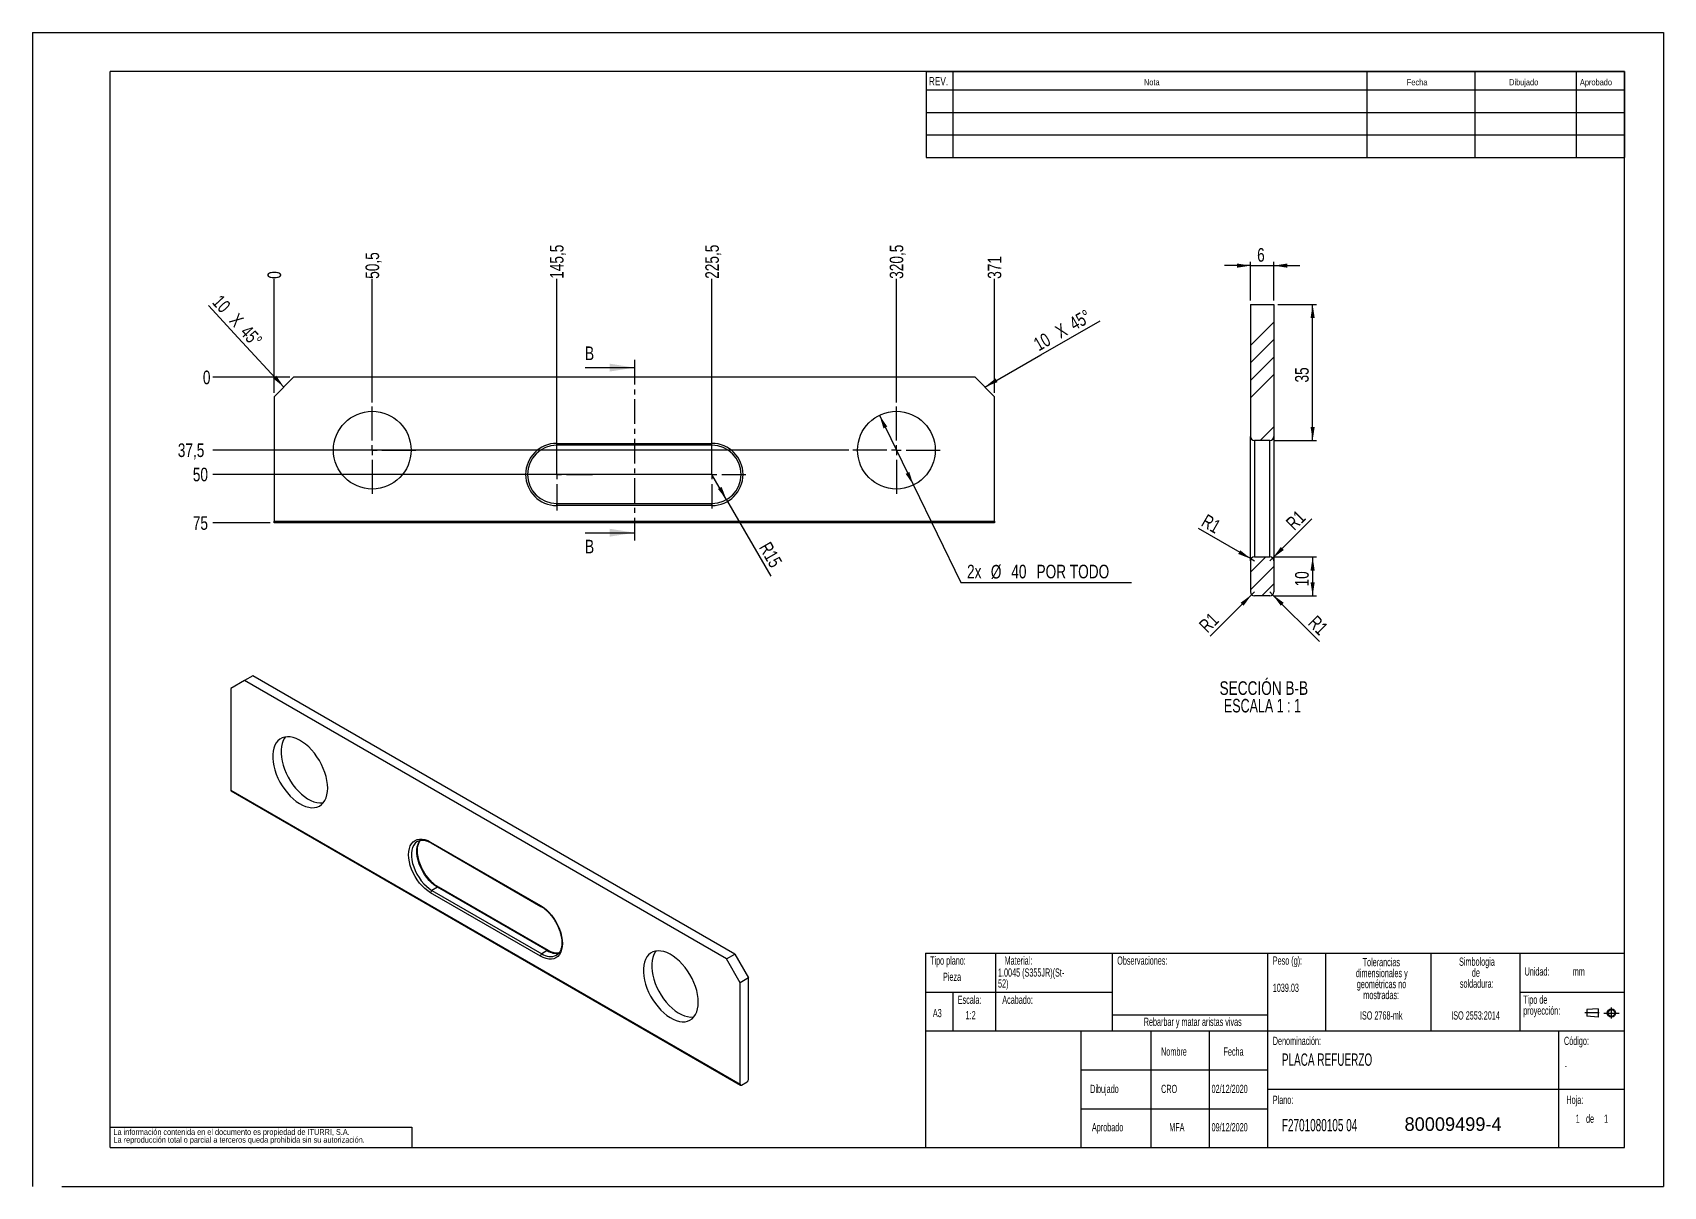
# Model space of a CAD drawing. Extents: x 0 to 2826, y 0 to 813.
# Drawn here: x 0 to 420, y 0 to 297 of the extents above; entities that cross this region are included whole.
import ezdxf

# ---------------------------------------------------------------- set-up
doc = ezdxf.new("R2010")
doc.units = 0
for name, pattern in [('SLD-CENTRADA-SIMPLE', [10.16, 6.35, -1.27, 1.27, -1.27]), ('SLD-CENTRADA-TRAZOS-LARGOS', [19.05, 15.24, -1.27, 1.27, -1.27]), ('SLD-CONTINUA', [0])]:
    doc.linetypes.add(name, pattern=pattern)
doc.layers.get('0').update_dxf_attribs({"linetype": 'CONTINUOUS'})
doc.layers.add('FORMATO', color=7, linetype='SLD-CONTINUA')
doc.layers.add('SLD-0', color=179, linetype='SLD-CONTINUA')
doc.styles.add('SLDTEXTSTYLE0', font='TXT', dxfattribs={"width": 0.605})
doc.styles.add('SLDTEXTSTYLE1', font='TXT', dxfattribs={"width": 0.75})
doc.styles.add('SLDTEXTSTYLE2', font='TXT', dxfattribs={"width": 0.6875})
doc.dimstyles.new('SLDDIMSTYLE0', dxfattribs={"dimtxt": 3.5, "dimasz": 3.5, "dimexe": 0, "dimexo": 0.0625, "dimgap": 0.875, "dimtad": 0, "dimtih": 1, "dimtoh": 1, "dimdec": 0, "dimlfac": 2, "dimrnd": 1e-09, "dimdsep": 46, "dimtxsty": 'SLDTEXTSTYLE1', "dimblk1": 'NONE', "dimblk2": 'NONE', "dimsah": 1, "dimcen": 0.09, "dimadec": 0, "dimazin": 0, "dimtfac": 1, "dimtdec": 0, "dimtofl": 0, "dimtmove": 0, "dimatfit": 3, "dimldrblk": 'NONE', "dimfxl": 1, "dimtolj": 1, "dimtzin": 12, "dimarcsym": 0})
doc.dimstyles.new('SLDDIMSTYLE1', dxfattribs={"dimtxt": 3.5, "dimasz": 3.5, "dimexe": 0, "dimexo": 0.0625, "dimgap": 0.875, "dimtad": 0, "dimtih": 1, "dimtoh": 1, "dimdec": 1, "dimlfac": 2, "dimrnd": 1e-09, "dimzin": 12, "dimdsep": 46, "dimtxsty": 'SLDTEXTSTYLE1', "dimblk1": 'NONE', "dimblk2": 'NONE', "dimsah": 1, "dimcen": 0.09, "dimadec": 0, "dimazin": 0, "dimtfac": 1, "dimtdec": 1, "dimtofl": 0, "dimtmove": 0, "dimatfit": 3, "dimldrblk": 'NONE', "dimfxl": 1, "dimtolj": 1, "dimtzin": 12, "dimarcsym": 0})
doc.dimstyles.new('SLDDIMSTYLE2', dxfattribs={"dimtxt": 3.5, "dimasz": 3.5, "dimexe": 0, "dimexo": 0.0625, "dimgap": 0.875, "dimtad": 0, "dimtih": 1, "dimtoh": 1, "dimdec": 1, "dimlfac": 2, "dimrnd": 1e-09, "dimzin": 12, "dimdsep": 46, "dimtxsty": 'SLDTEXTSTYLE1', "dimsah": 1, "dimcen": 0, "dimadec": 0, "dimazin": 0, "dimtfac": 1, "dimtdec": 1, "dimtmove": 0, "dimatfit": 3, "dimfxl": 1, "dimtolj": 1, "dimtzin": 12, "dimarcsym": 0})
doc.dimstyles.new('SLDDIMSTYLE3', dxfattribs={"dimtxt": 3.5, "dimasz": 3.5, "dimexe": 0, "dimexo": 0.0625, "dimgap": 0.875, "dimtad": 1, "dimdec": 1, "dimlfac": 2, "dimrnd": 1e-09, "dimzin": 12, "dimdsep": 46, "dimtxsty": 'SLDTEXTSTYLE1', "dimsah": 1, "dimcen": 0, "dimadec": 0, "dimazin": 0, "dimtfac": 1, "dimtdec": 1, "dimtofl": 0, "dimtmove": 0, "dimatfit": 3, "dimfxl": 1, "dimtolj": 1, "dimtzin": 12, "dimarcsym": 0})
doc.dimstyles.new('SLDDIMSTYLE4', dxfattribs={"dimtxt": 3.5, "dimasz": 3.5, "dimexe": 0, "dimexo": 0.0625, "dimgap": 0.875, "dimtad": 1, "dimdec": 1, "dimrnd": 1e-09, "dimzin": 12, "dimdsep": 46, "dimtxsty": 'SLDTEXTSTYLE1', "dimsah": 1, "dimcen": 0, "dimadec": 0, "dimazin": 0, "dimtfac": 1, "dimtdec": 1, "dimtofl": 0, "dimtmove": 0, "dimatfit": 3, "dimfxl": 1, "dimtolj": 1, "dimtzin": 12, "dimarcsym": 0})
doc.dimstyles.new('SLDDIMSTYLE5', dxfattribs={"dimtxt": 3.5, "dimasz": 3.5, "dimexe": 0, "dimexo": 0.0625, "dimgap": 0.875, "dimtad": 1, "dimdec": 1, "dimrnd": 1e-09, "dimzin": 12, "dimdsep": 46, "dimtxsty": 'SLDTEXTSTYLE1', "dimsah": 1, "dimcen": 0.09, "dimadec": 0, "dimazin": 0, "dimtfac": 1, "dimtdec": 1, "dimtmove": 0, "dimatfit": 0, "dimfxl": 1, "dimtolj": 1, "dimtzin": 12, "dimarcsym": 0})
doc.dimstyles.new('SLDDIMSTYLE6', dxfattribs={"dimtxt": 3.5, "dimasz": 3.5, "dimexe": 0, "dimexo": 0.0625, "dimgap": 0.875, "dimtad": 1, "dimdec": 1, "dimrnd": 1e-09, "dimzin": 12, "dimdsep": 46, "dimtxsty": 'SLDTEXTSTYLE1', "dimsah": 1, "dimcen": 0.09, "dimadec": 0, "dimazin": 0, "dimtfac": 1, "dimtdec": 1, "dimtofl": 0, "dimtmove": 0, "dimatfit": 3, "dimfxl": 1, "dimtolj": 1, "dimtzin": 12, "dimarcsym": 0})

# ---------------------------------------------------------------- blocks, each defined once
blk = doc.blocks.new('BLOQUE3')
at = {"color": 7, "linetype": 'SLD-CENTRADA-TRAZOS-LARGOS'}
for p, q in [((397.92, 130.06), (394.8, 130.06)), ((398.88, 130.02), (402.16, 130.02)), ((400.52, 128.85), (400.52, 131.19))]:
    blk.add_line(p, q, dxfattribs=at)
at = {"color": 7, "linetype": 'SLD-CONTINUA'}
for p, q in [((397.68, 130.95), (395.23, 130.77)), ((395.23, 130.77), (395.23, 129.34)), ((397.68, 130.95), (397.68, 129.16)), ((397.68, 129.16), (395.23, 129.34))]:
    blk.add_line(p, q, dxfattribs=at)
for radius in [0.892, 0.713]:
    blk.add_circle((400.52, 130.02), radius, dxfattribs=at)
blk = doc.blocks.new('SW_NOTE_0')
at = {"layer": 'SLD-0', "color": 0, "attachment_point": 2, "style": 'SLDTEXTSTYLE0'}
for s, insert, char_height in [('dimensionales y', (7.54, -0.09), 2.1167), ('Tolerancias', (7.41, 2.73), 2.1167), ('geométricas no', (7.46, -2.92), 2.1167), ('mostradas:', (7.38, -5.74), 2.117)]:
    blk.add_mtext(s, dxfattribs=dict(at, insert=insert, char_height=char_height))
blk = doc.blocks.new('SW_NOTE_0_1')
at = {"layer": 'SLD-0', "color": 0, "attachment_point": 1, "style": 'SLDTEXTSTYLE0'}
for s, insert, char_height in [('Tipo de', (0, 2.73), 2.117), ('proyección:', (0, -0.09), 2.1167)]:
    blk.add_mtext(s, dxfattribs=dict(at, insert=insert, char_height=char_height))
blk = doc.blocks.new('SW_NOTE_0_2')
at = {"layer": 'SLD-0', "color": 0, "char_height": 2.117, "attachment_point": 2, "style": 'SLDTEXTSTYLE0'}
for s, insert in [('Simbologia', (7.11, 2.73)), ('de', (6.84, -0.09)), ('soldadura:', (7.06, -2.92))]:
    blk.add_mtext(s, dxfattribs=dict(at, insert=insert))
blk = doc.blocks.new('SW_NOTE_0_3')
at = {"layer": 'SLD-0', "color": 0, "attachment_point": 1, "style": 'SLDTEXTSTYLE0'}
for s, insert, char_height in [('52)', (0, -0.09), 2.117), ('1.0045 (S355JR)(St-', (0, 2.73), 2.1167)]:
    blk.add_mtext(s, dxfattribs=dict(at, insert=insert, char_height=char_height))
blk = doc.blocks.new('SW_NOTE_0_4')
at = {"layer": 'SLD-0', "color": 0, "char_height": 1.5, "attachment_point": 1, "style": 'SLDTEXTSTYLE1'}
for s, insert in [('La información contenida en el documento es propiedad de ITURRI, S.A.', (0, 1.93)), ('La reproducción total o parcial a terceros queda prohibida sin su autorización.', (0, -0.07))]:
    blk.add_mtext(s, dxfattribs=dict(at, insert=insert))
blk = doc.blocks.new('SW_NOTE_0_5')
at = {"layer": 'SLD-0', "color": 0, "attachment_point": 2, "style": 'SLDTEXTSTYLE0'}
for s, insert, char_height in [('dimensionales y', (7.54, -0.09), 2.1167), ('Tolerancias', (7.41, 2.73), 2.1167), ('geométricas no', (7.46, -2.92), 2.1167), ('mostradas:', (7.38, -5.74), 2.117)]:
    blk.add_mtext(s, dxfattribs=dict(at, insert=insert, char_height=char_height))
blk = doc.blocks.new('SW_NOTE_0_6')
at = {"layer": 'SLD-0', "color": 0, "attachment_point": 1, "style": 'SLDTEXTSTYLE0'}
for s, insert, char_height in [('Tipo de', (0, 2.73), 2.117), ('proyección:', (0, -0.09), 2.1167)]:
    blk.add_mtext(s, dxfattribs=dict(at, insert=insert, char_height=char_height))
blk = doc.blocks.new('SW_NOTE_0_7')
at = {"layer": 'SLD-0', "color": 0, "char_height": 2.117, "attachment_point": 2, "style": 'SLDTEXTSTYLE0'}
for s, insert in [('Simbologia', (7.11, 2.73)), ('de', (6.84, -0.09)), ('soldadura:', (7.06, -2.92))]:
    blk.add_mtext(s, dxfattribs=dict(at, insert=insert))
blk = doc.blocks.new('SW_NOTE_0_8')
at = {"layer": 'SLD-0', "color": 0, "attachment_point": 1, "style": 'SLDTEXTSTYLE0'}
for s, insert, char_height in [('52)', (0, -0.09), 2.117), ('1.0045 (S355JR)(St-', (0, 2.73), 2.1167)]:
    blk.add_mtext(s, dxfattribs=dict(at, insert=insert, char_height=char_height))
blk = doc.blocks.new('SW_NOTE_0_9')
at = {"layer": 'SLD-0', "color": 0, "char_height": 1.5, "attachment_point": 1, "style": 'SLDTEXTSTYLE1'}
for s, insert in [('La información contenida en el documento es propiedad de ITURRI, S.A.', (0, 1.93)), ('La reproducción total o parcial a terceros queda prohibida sin su autorización.', (0, -0.07))]:
    blk.add_mtext(s, dxfattribs=dict(at, insert=insert))
blk = doc.blocks.new('_D')
at = {"layer": 'FORMATO', "transparency": 16777216}
blk.add_line((62.22, 204.27), (62.22, 233.63), dxfattribs=at)
at = {"layer": 'FORMATO', "transparency": 16777216, "insert": (60.49, 233.63), "char_height": 3.5, "attachment_point": 1, "rotation": 90, "style": 'SLDTEXTSTYLE1'}
blk.add_mtext('0', dxfattribs=at)
blk = doc.blocks.new('_NONE')
blk = doc.blocks.new('_D_1')
at = {"layer": 'FORMATO', "color": 7, "transparency": 16777216}
blk.add_line((87.47, 201.77), (87.47, 233.63), dxfattribs=at)
at = {"layer": 'FORMATO', "color": 7, "transparency": 16777216, "insert": (85.74, 233.63), "char_height": 3.5, "attachment_point": 1, "rotation": 90, "style": 'SLDTEXTSTYLE1'}
blk.add_mtext('50,5', dxfattribs=at)
blk = doc.blocks.new('_D_2')
at = {"layer": 'FORMATO', "color": 7, "transparency": 16777216}
blk.add_line((134.97, 184.27), (134.97, 233.63), dxfattribs=at)
at = {"layer": 'FORMATO', "color": 7, "transparency": 16777216, "insert": (133.24, 233.63), "char_height": 3.5, "attachment_point": 1, "rotation": 90, "style": 'SLDTEXTSTYLE1'}
blk.add_mtext('145,5', dxfattribs=at)
blk = doc.blocks.new('_D_3')
at = {"layer": 'FORMATO', "color": 7, "transparency": 16777216}
blk.add_line((174.97, 184.27), (174.97, 233.63), dxfattribs=at)
at = {"layer": 'FORMATO', "color": 7, "transparency": 16777216, "insert": (173.24, 233.63), "char_height": 3.5, "attachment_point": 1, "rotation": 90, "style": 'SLDTEXTSTYLE1'}
blk.add_mtext('225,5', dxfattribs=at)
blk = doc.blocks.new('_D_4')
at = {"layer": 'FORMATO', "color": 7, "transparency": 16777216}
blk.add_line((222.47, 201.77), (222.47, 233.63), dxfattribs=at)
at = {"layer": 'FORMATO', "color": 7, "transparency": 16777216, "insert": (220.74, 233.63), "char_height": 3.5, "attachment_point": 1, "rotation": 90, "style": 'SLDTEXTSTYLE1'}
blk.add_mtext('320,5', dxfattribs=at)
blk = doc.blocks.new('_D_5')
at = {"layer": 'FORMATO', "color": 7, "transparency": 16777216}
blk.add_line((247.72, 204.27), (247.72, 233.63), dxfattribs=at)
at = {"layer": 'FORMATO', "color": 7, "transparency": 16777216, "insert": (245.99, 233.63), "char_height": 3.5, "attachment_point": 1, "rotation": 90, "style": 'SLDTEXTSTYLE1'}
blk.add_mtext('371', dxfattribs=at)
blk = doc.blocks.new('_D_6')
at = {"layer": 'FORMATO', "transparency": 16777216}
blk.add_line((66.22, 208.27), (46.44, 208.27), dxfattribs=at)
at = {"layer": 'FORMATO', "transparency": 16777216, "insert": (43.85, 210), "char_height": 3.5, "attachment_point": 1, "style": 'SLDTEXTSTYLE1'}
blk.add_mtext('0', dxfattribs=at)
blk = doc.blocks.new('_D_7')
at = {"layer": 'FORMATO', "color": 7, "transparency": 16777216}
blk.add_line((210.22, 189.52), (46.44, 189.52), dxfattribs=at)
at = {"layer": 'FORMATO', "color": 7, "transparency": 16777216, "insert": (37.39, 191.25), "char_height": 3.5, "attachment_point": 1, "style": 'SLDTEXTSTYLE1'}
blk.add_mtext('37,5', dxfattribs=at)
blk = doc.blocks.new('_D_8')
at = {"layer": 'FORMATO', "color": 7, "transparency": 16777216}
blk.add_line((173.97, 183.27), (46.44, 183.27), dxfattribs=at)
at = {"layer": 'FORMATO', "color": 7, "transparency": 16777216, "insert": (41.26, 185), "char_height": 3.5, "attachment_point": 1, "style": 'SLDTEXTSTYLE1'}
blk.add_mtext('50', dxfattribs=at)
blk = doc.blocks.new('_D_9')
at = {"layer": 'FORMATO', "color": 7, "transparency": 16777216}
blk.add_line((61.22, 170.77), (46.44, 170.77), dxfattribs=at)
at = {"layer": 'FORMATO', "color": 7, "transparency": 16777216, "insert": (41.26, 172.5), "char_height": 3.5, "attachment_point": 1, "style": 'SLDTEXTSTYLE1'}
blk.add_mtext('75', dxfattribs=at)
blk = doc.blocks.new('_D_10')
at = {"layer": 'FORMATO', "transparency": 16777216}
for p, q in [((218.09, 198.51), (226.85, 180.53)), ((226.85, 180.53), (239.08, 155.45)), ((239.08, 155.45), (283.04, 155.45))]:
    blk.add_line(p, q, dxfattribs=at)
for points in [[(218.09, 198.51), (219.14, 195.12), (220.11, 195.6)], [(226.85, 180.53), (225.8, 183.91), (224.84, 183.44)]]:
    blk.add_solid(points, dxfattribs=at)
at = {"layer": 'FORMATO', "transparency": 16777216, "char_height": 3.5, "attachment_point": 1, "style": 'SLDTEXTSTYLE1'}
for s, insert in [('2x', (240.66, 160.02)), ('%%c', (246.78, 159.97)), ('40', (252.06, 160.02)), ('POR TODO', (258.55, 160.02))]:
    blk.add_mtext(s, dxfattribs=dict(at, insert=insert))
blk = doc.blocks.new('SW_CHAMFER_DIMENSION_0')
at = {"layer": 'FORMATO', "color": 0}
for p, q in [((7.66, -8.29), (0, 0)), ((19.43, -20.98), (7.66, -8.29))]:
    blk.add_line(p, q, dxfattribs=at)
blk.add_solid([(19.43, -20.98), (17.44, -18.05), (16.65, -18.78)], dxfattribs=at)
at = {"layer": 'FORMATO', "color": 0, "char_height": 3.5, "attachment_point": 1, "rotation": 312.7432, "style": 'SLDTEXTSTYLE1'}
for s, insert in [('10', (3.31, 3.06)), ('X', (7.71, -1.7)), ('45°', (10.51, -4.72))]:
    blk.add_mtext(s, dxfattribs=dict(at, insert=insert))
blk = doc.blocks.new('SW_CHAMFER_DIMENSION_1')
at = {"layer": 'FORMATO', "color": 0}
for p, q in [((0, 0), (15.3, 8.79)), ((-14.43, -8.27), (0, 0))]:
    blk.add_line(p, q, dxfattribs=at)
blk.add_solid([(-14.43, -8.27), (-11.12, -7), (-11.66, -6.06)], dxfattribs=at)
at = {"layer": 'FORMATO', "color": 0, "char_height": 3.5, "attachment_point": 1, "rotation": 29.8824, "style": 'SLDTEXTSTYLE1'}
for s, insert in [('45°', (6.94, 9.19)), ('10', (-2.25, 3.91)), ('X', (3.37, 7.14))]:
    blk.add_mtext(s, dxfattribs=dict(at, insert=insert))
blk = doc.blocks.new('_D_11')
at = {"layer": 'FORMATO', "color": 7, "transparency": 16777216}
for q in [(174.97, 183.27), (190.1, 157.07)]:
    blk.add_line((178.72, 176.77), q, dxfattribs=at)
blk.add_solid([(178.72, 176.77), (177.44, 180.07), (176.51, 179.53)], dxfattribs=at)
at = {"layer": 'FORMATO', "color": 7, "transparency": 16777216, "insert": (189.99, 166.25), "char_height": 3.5, "attachment_point": 1, "rotation": 300, "style": 'SLDTEXTSTYLE1'}
blk.add_mtext('R15', dxfattribs=at)
blk = doc.blocks.new('SW_CENTERMARKSYMBOL_0')
at = {"layer": 'FORMATO', "color": 0}
for p, q in [((0, 2.5), (0, 11.25)), ((-2.5, 0), (-11.25, 0)), ((0, 0), (-1.25, 0)), ((0, 0), (0, 1.25)), ((0, 0), (0, -1.25)), ((0, 0), (1.25, 0)), ((2.5, 0), (11.25, 0)), ((0, -2.5), (0, -11.25))]:
    blk.add_line(p, q, dxfattribs=at)
blk = doc.blocks.new('SW_CENTERMARKSYMBOL_1')
at = {"layer": 'FORMATO', "color": 0}
for p, q in [((0, 2.5), (0, 11.25)), ((-2.5, 0), (-11.25, 0)), ((0, 0), (-1.25, 0)), ((0, 0), (0, 1.25)), ((0, 0), (0, -1.25)), ((0, 0), (1.25, 0)), ((2.5, 0), (11.25, 0)), ((0, -2.5), (0, -11.25))]:
    blk.add_line(p, q, dxfattribs=at)
blk = doc.blocks.new('SW_CENTERMARKSYMBOL_2')
at = {"layer": 'FORMATO', "color": 0}
for p, q in [((0, 2.5), (0, 9.25)), ((-2.5, 0), (-9.25, 0)), ((0, 0), (-1.25, 0)), ((0, 0), (0, 1.25)), ((0, 0), (0, -1.25)), ((0, 0), (1.25, 0)), ((2.5, 0), (9.25, 0)), ((0, -2.5), (0, -9.25))]:
    blk.add_line(p, q, dxfattribs=at)
blk = doc.blocks.new('SW_CENTERMARKSYMBOL_3')
at = {"layer": 'FORMATO', "color": 0}
for p, q in [((-40, 2.5), (-40, 8.75)), ((0, 2.5), (0, 8.75)), ((-42.5, 0), (-48.75, 0)), ((-40, 0), (-41.25, 0)), ((-40, 0), (-40, 1.25)), ((-40, 0), (-40, -1.25)), ((-40, 0), (-38.75, 0)), ((-37.5, 0), (-31.25, 0)), ((-2.5, 0), (-8.75, 0)), ((0, 0), (-1.25, 0)), ((0, 0), (0, 1.25)), ((0, 0), (0, -1.25)), ((0, 0), (1.25, 0)), ((2.5, 0), (8.75, 0)), ((-40, -2.5), (-40, -8.75)), ((0, -2.5), (0, -8.75))]:
    blk.add_line(p, q, dxfattribs=at)
blk = doc.blocks.new('_D_12')
at = {"layer": 'FORMATO', "color": 7, "transparency": 16777216}
for q in [(329.47, 171.82), (318.67, 161.02)]:
    blk.add_line((319.37, 161.72), q, dxfattribs=at)
blk.add_solid([(319.37, 161.72), (322.23, 163.82), (321.47, 164.58)], dxfattribs=at)
at = {"layer": 'FORMATO', "color": 7, "transparency": 16777216, "insert": (322.49, 171.14), "char_height": 3.5, "attachment_point": 1, "rotation": 45, "style": 'SLDTEXTSTYLE1'}
blk.add_mtext('R1', dxfattribs=at)
blk = doc.blocks.new('_D_13')
at = {"layer": 'FORMATO', "color": 7, "transparency": 16777216}
for q in [(300.24, 169.35), (314.67, 161.02)]:
    blk.add_line((313.8, 161.52), q, dxfattribs=at)
blk.add_solid([(313.8, 161.52), (311.04, 163.73), (310.5, 162.8)], dxfattribs=at)
at = {"layer": 'FORMATO', "color": 7, "transparency": 16777216, "insert": (302.47, 173.21), "char_height": 3.5, "attachment_point": 1, "rotation": 330, "style": 'SLDTEXTSTYLE1'}
blk.add_mtext('R1', dxfattribs=at)
blk = doc.blocks.new('_D_14')
at = {"layer": 'FORMATO', "color": 7, "transparency": 16777216}
for q in [(318.67, 153.02), (331.41, 140.27)]:
    blk.add_line((319.37, 152.31), q, dxfattribs=at)
blk.add_solid([(319.37, 152.31), (321.47, 149.45), (322.23, 150.22)], dxfattribs=at)
at = {"layer": 'FORMATO', "color": 7, "transparency": 16777216, "insert": (330.74, 147.26), "char_height": 3.5, "attachment_point": 1, "rotation": 315, "style": 'SLDTEXTSTYLE1'}
blk.add_mtext('R1', dxfattribs=at)
blk = doc.blocks.new('_D_15')
at = {"layer": 'FORMATO', "color": 7, "transparency": 16777216}
for q in [(303.27, 141.62), (314.67, 153.02)]:
    blk.add_line((313.96, 152.31), q, dxfattribs=at)
blk.add_solid([(313.96, 152.31), (311.1, 150.22), (311.86, 149.45)], dxfattribs=at)
at = {"layer": 'FORMATO', "color": 7, "transparency": 16777216, "insert": (300.12, 144.77), "char_height": 3.5, "attachment_point": 1, "rotation": 45, "style": 'SLDTEXTSTYLE1'}
blk.add_mtext('R1', dxfattribs=at)
blk = doc.blocks.new('_D_16')
at = {"layer": 'FORMATO', "color": 7, "transparency": 16777216}
for p, q in [((313.67, 237.02), (306.93, 237.02)), ((313.67, 228.02), (313.67, 238.02)), ((313.67, 237.02), (319.67, 237.02)), ((319.67, 228.02), (319.67, 238.02)), ((319.67, 237.02), (326.4, 237.02))]:
    blk.add_line(p, q, dxfattribs=at)
for points in [[(313.67, 237.02), (310.17, 237.56), (310.17, 236.48)], [(319.67, 237.02), (323.17, 236.48), (323.17, 237.56)]]:
    blk.add_solid(points, dxfattribs=at)
at = {"layer": 'FORMATO', "color": 7, "transparency": 16777216, "insert": (315.37, 241.53), "char_height": 3.5, "attachment_point": 1, "style": 'SLDTEXTSTYLE1'}
blk.add_mtext('6', dxfattribs=at)
blk = doc.blocks.new('_D_17')
at = {"layer": 'FORMATO', "color": 7, "transparency": 16777216}
for p, q in [((320.67, 227.02), (330.67, 227.02)), ((329.67, 192.02), (329.67, 227.02)), ((319.67, 192.02), (330.67, 192.02))]:
    blk.add_line(p, q, dxfattribs=at)
for points in [[(329.67, 227.02), (329.13, 223.52), (330.2, 223.52)], [(329.67, 192.02), (330.2, 195.52), (329.13, 195.52)]]:
    blk.add_solid(points, dxfattribs=at)
at = {"layer": 'FORMATO', "color": 7, "transparency": 16777216, "insert": (325.15, 206.93), "char_height": 3.5, "attachment_point": 1, "rotation": 90, "style": 'SLDTEXTSTYLE1'}
blk.add_mtext('35', dxfattribs=at)
blk = doc.blocks.new('_D_18')
at = {"layer": 'FORMATO', "color": 7, "transparency": 16777216}
for p, q in [((319.67, 162.02), (330.67, 162.02)), ((329.67, 162.02), (329.67, 152.02)), ((319.67, 152.02), (330.67, 152.02))]:
    blk.add_line(p, q, dxfattribs=at)
for points in [[(329.67, 162.02), (329.13, 158.52), (330.2, 158.52)], [(329.67, 152.02), (330.2, 155.52), (329.13, 155.52)]]:
    blk.add_solid(points, dxfattribs=at)
at = {"layer": 'FORMATO', "color": 7, "transparency": 16777216, "insert": (325.15, 154.43), "char_height": 3.5, "attachment_point": 1, "rotation": 90, "style": 'SLDTEXTSTYLE1'}
blk.add_mtext('10', dxfattribs=at)
blk = doc.blocks.new('SW_NOTE_0_10')
at = {"layer": 'FORMATO', "color": 0, "char_height": 3.5, "attachment_point": 2}
for s, insert, style in [('SECCIÓN B-B', (14.49, 4.51), 'SLDTEXTSTYLE1'), ('ESCALA 1 : 1', (14.14, -0.01), 'SLDTEXTSTYLE2')]:
    blk.add_mtext(s, dxfattribs=dict(at, insert=insert, style=style))

msp = doc.modelspace()

# ---------------------------------------------------------------- linework, layer by layer
at = {"color": 7, "linetype": 'SLD-CONTINUA'}
for p, q in [((0, 297), (420, 297)), ((0, 297), (0, -0.001)), ((420, 297), (420, 0)), ((410, 287), (20, 287)), ((20, 10), (20, 287)), ((410, 10), (410, 287)), ((313.665, 227.017), (313.665, 193.017)), ((313.665, 227.017), (319.665, 227.017)), ((319.665, 227.017), (319.665, 193.017)), ((313.665, 216.458), (319.665, 222.458)), ((313.665, 211.968), (319.665, 217.968)), ((142.271, 210.767), (154.971, 210.767)), ((313.665, 207.478), (319.665, 213.478)), ((67.221, 208.267), (62.221, 203.267)), ((242.721, 208.267), (67.221, 208.267)), ((247.721, 203.267), (242.721, 208.267)), ((313.665, 202.987), (319.665, 208.987)), ((62.221, 203.267), (62.221, 171.267)), ((247.721, 171.267), (247.721, 203.267)), ((316.165, 192.017), (319.665, 195.517)), ((134.971, 191.267), (174.971, 191.267)), ((134.971, 190.767), (134.971, 191.267)), ((174.971, 190.767), (134.971, 190.767)), ((174.971, 190.767), (174.971, 191.267)), ((313.665, 161.017), (313.665, 193.017)), ((318.665, 192.017), (314.665, 192.017)), ((314.665, 192.017), (314.665, 162.017)), ((318.665, 162.017), (318.665, 192.017)), ((319.665, 193.017), (319.665, 161.017)), ((134.971, 175.267), (134.971, 175.767)), ((134.971, 175.767), (174.971, 175.767)), ((174.971, 175.267), (134.971, 175.267)), ((174.971, 175.267), (174.971, 175.767)), ((62.221, 171.267), (247.721, 171.267)), ((62.221, 170.767), (62.221, 171.267)), ((247.721, 170.767), (62.221, 170.767)), ((142.271, 168.267), (154.971, 168.267)), ((247.721, 171.267), (247.721, 170.767)), ((313.665, 158.086), (317.596, 162.017)), ((313.665, 161.017), (313.665, 153.017)), ((314.665, 162.017), (318.665, 162.017)), ((319.665, 161.017), (319.665, 153.017)), ((313.665, 153.596), (319.665, 159.596)), ((318.665, 152.017), (314.665, 152.017)), ((316.576, 152.017), (319.665, 155.106)), ((56.721, 131.405), (54.6, 130.18)), ((180.819, 59.765), (56.721, 131.405)), ((54.6, 130.18), (51.064, 128.138)), ((51.064, 128.138), (51.064, 102.009)), ((178.697, 58.54), (54.6, 130.18)), ((51.064, 102.009), (182.233, 26.287)), ((51.168, 101.78), (182.336, 26.058)), ((99.11, 88.81), (99.076, 88.79)), ((102.507, 88.643), (130.791, 72.315)), ((102.61, 88.414), (130.894, 72.086)), ((104.274, 77.007), (102.86, 76.191)), ((102.86, 76.191), (131.144, 59.863)), ((132.559, 60.679), (104.274, 77.007)), ((132.809, 60.704), (104.524, 77.032)), ((130.791, 59.25), (102.507, 75.578)), ((132.559, 60.679), (131.144, 59.863)), ((134.894, 59.491), (134.928, 59.511)), ((178.697, 58.54), (180.819, 59.765)), ((180.819, 59.765), (184.354, 53.641)), ((230, 60), (410, 60)), ((230, 60), (230, 10)), ((182.233, 52.417), (178.697, 58.54)), ((184.354, 53.641), (182.233, 52.417)), ((182.233, 26.287), (182.233, 52.417)), ((184.354, 27.512), (184.354, 53.641)), ((182.586, 26.083), (184.001, 26.9)), ((20, 10), (410, 10)), ((7.531, 0), (420, 0))]:
    msp.add_line(p, q, dxfattribs=at)
at = {"color": 7, "linetype": 'SLD-CENTRADA-SIMPLE'}
msp.add_line((154.971, 212.767), (154.971, 166.267), dxfattribs=at)
at = {"color": 7, "linetype": 'SLD-CONTINUA', "flags": 128}
for points in [[(75.99, 102.522), (75.944, 103.479), (75.806, 104.477), (75.579, 105.503), (75.265, 106.543), (74.867, 107.584), (74.393, 108.613), (73.847, 109.615), (73.237, 110.577), (72.57, 111.488), (71.856, 112.336), (71.104, 113.108), (70.323, 113.796), (69.524, 114.39), (68.717, 114.883), (67.913, 115.267), (67.121, 115.539), (66.353, 115.694), (65.619, 115.731), (64.928, 115.648), (64.288, 115.448), (63.709, 115.133), (63.198, 114.706), (62.762, 114.174), (62.406, 113.543), (62.134, 112.821), (61.951, 112.019), (61.859, 111.145), (61.859, 110.213), (61.951, 109.234), (62.134, 108.22), (62.406, 107.185), (62.762, 106.143), (63.198, 105.107), (63.709, 104.09), (64.288, 103.106), (64.928, 102.168), (65.619, 101.287), (66.353, 100.476), (67.121, 99.744), (67.913, 99.103), (68.717, 98.558), (69.524, 98.119), (70.323, 97.79), (71.104, 97.577), (71.856, 97.481), (72.57, 97.503), (73.237, 97.645), (73.847, 97.903), (74.393, 98.275), (74.867, 98.755), (75.265, 99.338), (75.579, 100.015), (75.806, 100.778), (75.944, 101.618), (75.99, 102.522)], [(65.094, 115.68), (64.883, 115.398), (64.527, 114.767), (64.256, 114.046), (64.073, 113.243), (63.981, 112.37), (63.981, 111.438), (64.073, 110.458), (64.256, 109.445), (64.527, 108.41), (64.883, 107.368), (65.32, 106.331), (65.831, 105.315), (66.41, 104.331), (67.049, 103.392), (67.74, 102.512), (68.475, 101.7), (69.243, 100.969), (70.034, 100.327), (70.838, 99.783), (71.645, 99.344), (72.445, 99.015), (73.225, 98.801), (73.978, 98.705), (74.692, 98.728), (74.865, 98.753)], [(102.507, 75.578), (101.768, 76.061), (101.042, 76.646), (100.342, 77.325), (99.678, 78.086), (99.063, 78.916), (98.507, 79.801), (98.019, 80.725), (97.608, 81.673), (97.28, 82.628), (97.042, 83.574), (96.898, 84.496), (96.85, 85.376), (96.898, 86.201), (97.042, 86.956), (97.28, 87.628), (97.608, 88.205), (98.019, 88.678), (98.507, 89.039), (99.063, 89.281), (99.678, 89.401), (100.342, 89.396), (101.042, 89.266), (101.768, 89.014), (102.507, 88.643)], [(130.791, 72.315), (131.529, 71.833), (132.255, 71.247), (132.956, 70.568), (133.619, 69.807), (134.234, 68.977), (134.791, 68.093), (135.279, 67.168), (135.69, 66.221), (136.017, 65.265), (136.255, 64.319), (136.399, 63.398), (136.448, 62.517), (136.399, 61.692), (136.255, 60.938), (136.017, 60.266), (135.69, 59.688), (135.279, 59.215), (134.791, 58.854), (134.234, 58.612), (133.619, 58.493), (132.956, 58.498), (132.255, 58.628), (131.529, 58.88), (130.791, 59.25)], [(171.449, 47.414), (171.403, 48.372), (171.266, 49.37), (171.038, 50.396), (170.724, 51.436), (170.327, 52.477), (169.852, 53.505), (169.306, 54.507), (168.696, 55.47), (168.03, 56.381), (167.316, 57.228), (166.563, 58.001), (165.783, 58.688), (164.983, 59.282), (164.176, 59.775), (163.372, 60.16), (162.581, 60.431), (161.813, 60.586), (161.079, 60.623), (160.387, 60.541), (159.748, 60.341), (159.169, 60.025), (158.658, 59.598), (158.221, 59.066), (157.865, 58.435), (157.594, 57.713), (157.411, 56.911), (157.319, 56.038), (157.319, 55.106), (157.411, 54.126), (157.594, 53.113), (157.865, 52.078), (158.221, 51.036), (158.658, 49.999), (159.169, 48.983), (159.748, 47.999), (160.387, 47.06), (161.079, 46.18), (161.813, 45.368), (162.581, 44.637), (163.372, 43.995), (164.176, 43.451), (164.983, 43.012), (165.783, 42.683), (166.563, 42.469), (167.316, 42.373), (168.03, 42.396), (168.696, 42.537), (169.306, 42.796), (169.852, 43.167), (170.327, 43.648), (170.724, 44.23), (171.038, 44.908), (171.266, 45.671), (171.403, 46.51), (171.449, 47.414)], [(160.553, 60.572), (160.343, 60.291), (159.986, 59.66), (159.715, 58.938), (159.532, 58.136), (159.44, 57.262), (159.44, 56.33), (159.532, 55.351), (159.715, 54.337), (159.986, 53.302), (160.343, 52.26), (160.779, 51.224), (161.29, 50.207), (161.869, 49.223), (162.508, 48.285), (163.2, 47.404), (163.934, 46.593), (164.702, 45.862), (165.493, 45.22), (166.298, 44.675), (167.105, 44.236), (167.904, 43.908), (168.685, 43.694), (169.437, 43.598), (170.151, 43.621), (170.325, 43.645)]]:
    msp.add_lwpolyline(points, dxfattribs=at)
at = {"color": 8, "linetype": 'SLD-CONTINUA', "flags": 128}
for points in [[(99.076, 88.79), (98.984, 88.732), (98.527, 88.348), (98.151, 87.851), (97.863, 87.251), (97.668, 86.558), (97.569, 85.787), (97.569, 84.951), (97.668, 84.066), (97.863, 83.149), (98.151, 82.216), (98.527, 81.284), (98.984, 80.372), (99.513, 79.497), (100.105, 78.673), (100.747, 77.918), (101.429, 77.244), (102.138, 76.665), (102.86, 76.191)], [(104.274, 77.007), (103.552, 77.481), (102.843, 78.06), (102.161, 78.734), (101.519, 79.49), (100.927, 80.313), (100.398, 81.189), (99.942, 82.101), (99.566, 83.032), (99.277, 83.965), (99.082, 84.883), (98.983, 85.768), (98.983, 86.604), (99.082, 87.375), (99.277, 88.067), (99.566, 88.667), (99.897, 89.116)]]:
    msp.add_lwpolyline(points, dxfattribs=at)
at = {"color": 7, "linetype": 'SLD-CONTINUA'}
for centre in [(87.471, 189.517), (222.471, 189.517)]:
    msp.add_circle(centre, 10, dxfattribs=at)
for centre, radius, start, end in [((134.971, 183.267), 8, 90, 270), ((134.971, 183.267), 7.5, 90, 270), ((174.971, 183.267), 8, 270, 90), ((174.971, 183.267), 7.5, 270, 90), ((314.665, 193.017), 1, 180, 270), ((318.665, 193.017), 1, 270, 0), ((314.665, 161.017), 1, 90, 180), ((318.665, 161.017), 1, 0, 90), ((314.665, 153.017), 1, 180, 270), ((318.665, 153.017), 1, 270, 360), ((51.307, 101.981), 0.244, 173.39625, 235.29157), ((103.274, 75.544), 0.768, 122.60549, 177.39451), ((131.558, 59.215), 0.768, 122.60549, 177.39451), ((182.448, 26.252), 0.218, 170.78601, 309.20305), ((183.587, 27.547), 0.768, 302.60558, 357.39448)]:
    msp.add_arc(centre, radius, start, end, dxfattribs=at)
at = {"color": 8, "linetype": 'SLD-CONTINUA'}
for centre, radius, start, end in [((102.752, 88.616), 0.247, 173.75366, 234.93416), ((104.421, 76.803), 0.251, 65.69295, 125.61751), ((131.041, 72.29), 0.252, 174.38705, 234.21641), ((133.34, 62.92), 3.764, 234.31225, 294.37728), ((132.704, 60.489), 0.239, 63.80529, 127.27641), ((134.912, 64.252), 4.279, 236.62942, 279.00805)]:
    msp.add_arc(centre, radius, start, end, dxfattribs=at)
at = {"color": 7, "linetype": 'SLD-CONTINUA'}
for points, knots in [([(99.087, 88.783), (99.128, 88.811), (99.307, 88.935), (99.68, 89.055), (100.206, 89.134), (100.781, 89.103), (101.385, 88.968), (101.998, 88.744), (102.411, 88.521), (102.61, 88.414)], [0, 0, 0, 0, 0.0496521, 0.2167007, 0.3823721, 0.5434151, 0.7007332, 0.8560727, 1, 1, 1, 1]), ([(104.524, 77.032), (104.412, 77.099), (104.086, 77.295), (103.544, 77.688), (102.91, 78.237), (102.296, 78.864), (101.712, 79.558), (101.169, 80.31), (100.675, 81.106), (100.238, 81.935), (99.865, 82.783), (99.562, 83.637), (99.334, 84.481), (99.183, 85.303), (99.111, 86.089), (99.118, 86.826), (99.201, 87.501), (99.355, 88.108), (99.583, 88.626), (99.764, 88.945), (99.881, 89.065), (99.885, 89.07)], [0, 0, 0, 0, 0.029668, 0.0864593, 0.1433635, 0.2003703, 0.2574733, 0.3146508, 0.3718744, 0.4291131, 0.4863293, 0.5434858, 0.6005506, 0.6574938, 0.7142927, 0.7709424, 0.8274769, 0.883985, 0.9406375, 0.9978093, 1, 1, 1, 1]), ([(130.894, 72.086), (131.006, 72.019), (131.332, 71.824), (131.875, 71.43), (132.509, 70.881), (133.123, 70.254), (133.707, 69.56), (134.25, 68.808), (134.744, 68.012), (135.181, 67.183), (135.554, 66.335), (135.856, 65.481), (136.084, 64.637), (136.235, 63.815), (136.307, 63.029), (136.301, 62.292), (136.218, 61.616), (136.063, 61.012), (135.84, 60.485), (135.552, 60.046), (135.247, 59.718), (135.014, 59.577), (134.917, 59.519)], [0, 0, 0, 0, 0.027026, 0.0787599, 0.1305967, 0.182527, 0.2345448, 0.2866306, 0.3387583, 0.3908998, 0.4430208, 0.4950874, 0.5470705, 0.5989428, 0.6506836, 0.7022886, 0.7537886, 0.8052645, 0.856872, 0.9089526, 0.962035, 1, 1, 1, 1]), ([(135.533, 60.049), (135.423, 60.029), (135.144, 59.98), (134.637, 60.018), (134.034, 60.15), (133.421, 60.374), (133.007, 60.597), (132.809, 60.704)], [0, 0, 0, 0, 0.1447365, 0.3677415, 0.5855886, 0.8006959, 1, 1, 1, 1])]:
    msp.add_open_spline(points, degree=3, knots=knots, dxfattribs=at)
for points in [[(154.971, 210.767), (148.621, 211.783), (148.621, 209.751)], [(154.971, 168.267), (148.621, 169.283), (148.621, 167.251)]]:
    msp.add_solid(points, dxfattribs=at)
at = {"layer": 'FORMATO'}
for p, q in [((230.091, 287), (410, 287)), ((230.091, 287), (230.091, 264.866)), ((237.034, 287), (237.034, 264.866)), ((343.657, 287), (343.657, 264.866)), ((371.462, 287), (371.462, 264.866)), ((397.513, 287), (397.513, 264.866)), ((410, 287), (410, 264.866)), ((230.091, 282.266), (410, 282.266)), ((230.091, 276.466), (410, 276.466)), ((230.091, 270.666), (410, 270.666)), ((230.091, 264.866), (410, 264.866))]:
    msp.add_line(p, q, dxfattribs=at)
at = {"layer": 'SLD-0'}
for p, q in [((248, 60), (248, 40)), ((278, 60), (278, 40)), ((318, 60), (318, 40)), ((333, 60), (333, 40)), ((360.082, 60), (360.082, 40)), ((383, 60), (383, 40)), ((230, 50), (248, 50)), ((237, 50), (237, 40)), ((248, 50), (278, 50)), ((383, 50), (410, 50)), ((278, 44.158), (318, 44.158)), ((230, 40), (410, 40)), ((270, 40), (270, 10)), ((288, 40), (288, 10)), ((303, 40), (303, 10)), ((318, 40), (318, 10)), ((393, 40), (393, 10)), ((270, 30), (318, 30)), ((318, 25), (393, 25)), ((393, 25), (410, 25)), ((270, 20), (318, 20)), ((20.002, 15.245), (97.629, 15.245)), ((97.629, 15.245), (97.629, 10))]:
    msp.add_line(p, q, dxfattribs=at)

# ---------------------------------------------------------------- block references
at = {"color": 7, "linetype": 'Continuous', "xscale": 1.2, "yscale": 1.2, "zscale": 1.2}
msp.add_blockref('BLOQUE3', (-74.011, -111.408), dxfattribs=at)
msp.add_blockref('BLOQUE3', (-74.011, -111.408), dxfattribs=at)
at = {"layer": 'FORMATO'}
for name, p in [('SW_CHAMFER_DIMENSION_0', (45.296, 226.748)), ('SW_CHAMFER_DIMENSION_1', (259.65, 214.039)), ('SW_NOTE_0_10', (302.605, 125.507))]:
    msp.add_blockref(name, p, dxfattribs=at)
at = {"layer": 'FORMATO', "color": 7}
for name, p in [('SW_CENTERMARKSYMBOL_1', (87.471, 189.517)), ('SW_CENTERMARKSYMBOL_0', (222.471, 189.517)), ('SW_CENTERMARKSYMBOL_2', (134.971, 183.267)), ('SW_CENTERMARKSYMBOL_3', (174.971, 183.267))]:
    msp.add_blockref(name, p, dxfattribs=at)
at = {"layer": 'SLD-0'}
for name, p in [('SW_NOTE_0', (339.945, 56.056)), ('SW_NOTE_0_5', (339.945, 56.056)), ('SW_NOTE_0_2', (364.873, 56.166)), ('SW_NOTE_0_7', (364.873, 56.166)), ('SW_NOTE_0_3', (248.635, 53.377)), ('SW_NOTE_0_8', (248.635, 53.377)), ('SW_NOTE_0_1', (383.914, 46.391)), ('SW_NOTE_0_6', (383.914, 46.391)), ('SW_NOTE_0_4', (20.838, 12.819)), ('SW_NOTE_0_9', (20.838, 12.819))]:
    msp.add_blockref(name, p, dxfattribs=at)

# ---------------------------------------------------------------- texts
at = {"color": 7, "linetype": 'Continuous', "char_height": 3.5, "attachment_point": 1, "style": 'SLDTEXTSTYLE1'}
for insert in [(142.271, 216.204), (142.271, 166.456)]:
    msp.add_mtext('B', dxfattribs=dict(at, insert=insert))
at = {"insert": (353.343, 17.781), "char_height": 3.5, "width": 30.0125, "attachment_point": 1}
msp.add_mtext('80009499-4', dxfattribs=at)
at = {"layer": 'FORMATO', "attachment_point": 1, "style": 'SLDTEXTSTYLE1'}
for s, insert, char_height in [('REV.', (230.836, 285.552), 2.1167), ('Nota', (286.224, 285.026), 1.5875), ('Fecha', (353.926, 285.026), 1.5875), ('Dibujado', (380.261, 285.026), 1.5875), ('Aprobado', (398.51, 285.026), 1.5875)]:
    msp.add_mtext(s, dxfattribs=dict(at, insert=insert, char_height=char_height))
at = {"layer": 'SLD-0', "style": 'SLDTEXTSTYLE0'}
for s, insert, char_height, attachment_point in [('Tipo plano:', (231.129, 59.181), 2.11667, 1), ('Tipo plano:', (231.129, 59.181), 2.11667, 1), ('Material:', (250.33, 59.181), 2.1167, 1), ('Material:', (250.33, 59.181), 2.1167, 1), ('Observaciones:', (279.339, 59.181), 2.11667, 1), ('Observaciones:', (279.339, 59.181), 2.11667, 1), ('Peso (g):', (319.403, 59.181), 2.1167, 1), ('Peso (g):', (319.403, 59.181), 2.1167, 1), ('Pieza', (234.473, 55.019), 2.1167, 1), ('Pieza', (234.473, 55.019), 2.1167, 1), ('Unidad:', (384.246, 56.371), 2.1167, 1), ('Unidad:', (384.246, 56.371), 2.1167, 1), ('mm', (396.662, 56.371), 2.1167, 1), ('mm', (396.662, 56.371), 2.1167, 1), ('1039.03', (319.403, 52.181), 2.1167, 1), ('1039.03', (319.403, 52.181), 2.1167, 1), ('Escala:', (238.263, 49.101), 2.1167, 1), ('Escala:', (238.263, 49.101), 2.1167, 1), ('Acabado:', (249.738, 49.101), 2.1167, 1), ('Acabado:', (249.738, 49.101), 2.1167, 1), ('A3', (231.859, 45.674), 2.1167, 1), ('A3', (231.859, 45.674), 2.1167, 1), ('1:2', (240.29, 45.135), 2.1167, 1), ('1:2', (240.29, 45.135), 2.1167, 1), ('Rebarbar y matar aristas vivas', (298.785, 43.424), 2.11667, 2), ('Rebarbar y matar aristas vivas', (298.785, 43.424), 2.11667, 2), ('ISO 2768-mk', (347.337, 45.06), 2.11667, 2), ('ISO 2768-mk', (347.337, 45.06), 2.11667, 2), ('ISO 2553:2014', (371.625, 45.06), 2.11667, 2), ('ISO 2553:2014', (371.625, 45.06), 2.11667, 2), ('Denominación:', (319.403, 38.514), 2.11667, 1), ('Denominación:', (319.403, 38.514), 2.11667, 1), ('Código:', (394.398, 38.514), 2.1167, 1), ('Código:', (394.398, 38.514), 2.1167, 1), ('Nombre', (290.638, 35.755), 2.1167, 1), ('Nombre', (290.638, 35.755), 2.1167, 1), ('Fecha', (306.708, 35.755), 2.1167, 1), ('Fecha', (306.708, 35.755), 2.1167, 1), ('PLACA REFUERZO', (321.739, 34.217), 3.175, 1), ('PLACA REFUERZO', (321.739, 34.217), 3.175, 1), ('-', (394.586, 32.193), 2.117, 1), ('-', (394.586, 32.193), 2.117, 1), ('Dibujado', (272.373, 26.14), 2.1167, 1), ('Dibujado', (272.373, 26.14), 2.1167, 1), ('CRO', (290.638, 26.14), 2.1167, 1), ('02/12/2020', (303.629, 26.14), 2.1167, 1), ('Plano:', (319.403, 23.338), 2.1167, 1), ('Plano:', (319.403, 23.338), 2.1167, 1), ('Hoja:', (395.014, 23.338), 2.1167, 1), ('Hoja:', (395.014, 23.338), 2.1167, 1), ('F2701080105 04', (321.739, 17.347), 3.175, 1), ('F2701080105 04', (321.739, 17.347), 3.175, 1), ('1', (397.413, 18.475), 2.117, 1), ('1', (397.413, 18.475), 2.117, 1), ('1', (397.413, 18.475), 2.117, 1), ('1', (397.413, 18.475), 2.117, 1), ('de', (400.078, 18.475), 2.1167, 1), ('de', (400.078, 18.475), 2.1167, 1), ('de', (400.078, 18.475), 2.1167, 1), ('de', (400.078, 18.475), 2.1167, 1), ('1', (404.731, 18.475), 2.117, 1), ('1', (404.731, 18.475), 2.117, 1), ('1', (404.731, 18.475), 2.117, 1), ('1', (404.731, 18.475), 2.117, 1), ('Aprobado', (272.825, 16.282), 2.1167, 1), ('Aprobado', (272.825, 16.282), 2.1167, 1), ('MFA', (292.735, 16.282), 2.1167, 1), ('09/12/2020', (303.629, 16.282), 2.1167, 1)]:
    msp.add_mtext(s, dxfattribs=dict(at, insert=insert, char_height=char_height, attachment_point=attachment_point))

# ---------------------------------------------------------------- dimensions: what is measured, and where the dimension line sits
at = {"layer": 'FORMATO', "color": 7}
for feature_location, offset, dtype, origin, picture, middle in [((134.971, 183.267), (0, 50.363), 1, (62.221, 203.267), '_D_2', (134.971, 239.448)), ((174.971, 183.267), (0, 50.363), 1, (62.221, 203.267), '_D_3', (174.971, 239.448)), ((222.471, 200.767), (0, 32.863), 1, (62.221, 203.267), '_D_4', (222.471, 239.448)), ((87.471, 200.767), (0, 32.863), 1, (62.221, 203.267), '_D_1', (87.471, 238.155)), ((247.721, 203.267), (0, 30.363), 1, (62.221, 203.267), '_D_5', (247.721, 237.509)), ((211.221, 189.517), (-164.785, 0), 0, (67.221, 208.267), '_D_7', (41.911, 189.517)), ((174.971, 183.267), (-128.535, 0), 0, (67.221, 208.267), '_D_8', (43.851, 183.267)), ((62.221, 170.767), (-15.785, 0), 0, (67.221, 208.267), '_D_9', (43.851, 170.767))]:
    dim = msp.add_ordinate_dim(feature_location=feature_location, offset=offset, dtype=dtype, origin=origin, dimstyle='SLDDIMSTYLE1', dxfattribs=at)
    dim.commit()
    dim.dimension.update_dxf_attribs({"geometry": picture, "text_midpoint": middle})
dim = msp.add_linear_dim(base=(319.665, 237.017), p1=(313.665, 227.017), p2=(319.665, 227.017), dimstyle='SLDDIMSTYLE5', dxfattribs=at)
dim.commit()
dim.dimension.update_dxf_attribs({"geometry": '_D_16', "text_midpoint": (316.665, 237.017), "dimtype": 160})
at = {"layer": 'FORMATO'}
for feature_location, offset, dtype, origin, picture, middle in [((62.221396579, 203.267039502), (0, 30.3627046), 1, (62.221396579, 203.267039502), '_D', (62.221396579, 234.922799699)), ((67.221396579, 208.267039502), (-20.784727474, 0), 0, (67.221396579, 208.267039502), '_D_6', (45.143613508, 208.267039502))]:
    dim = msp.add_ordinate_dim(feature_location=feature_location, offset=offset, dtype=dtype, origin=origin, dimstyle='SLDDIMSTYLE0', dxfattribs=at)
    dim.commit()
    dim.dimension.update_dxf_attribs({"geometry": picture, "text_midpoint": middle})
at = {"layer": 'FORMATO', "color": 7}
for base, p1, p2, picture, middle in [((329.665, 227.017), (318.665, 192.017), (319.665, 227.017), '_D_17', (329.665, 209.517)), ((329.665, 152.017), (318.665, 162.017), (318.665, 152.017), '_D_18', (329.665, 157.017))]:
    dim = msp.add_linear_dim(base=base, p1=p1, p2=p2, angle=90, dimstyle='SLDDIMSTYLE6', dxfattribs=at)
    dim.commit()
    dim.dimension.update_dxf_attribs({"geometry": picture, "text_midpoint": middle, "dimtype": 160})
at = {"layer": 'FORMATO'}
dim = msp.add_diameter_dim_2p(p1=(226.854, 180.528), p2=(218.089, 198.506), text='2x <> POR TODO', dimstyle='SLDDIMSTYLE2', dxfattribs=at)
dim.commit()
dim.dimension.update_dxf_attribs({"geometry": '_D_10', "text_midpoint": (261.852, 158.26), "dimtype": 163})
at = {"layer": 'FORMATO', "color": 7}
for center, mpoint, dimstyle, picture, middle in [((174.971, 183.267), (178.721, 176.772), 'SLDDIMSTYLE3', '_D_11', (188.168, 160.41)), ((314.665, 161.017), (313.799, 161.517), 'SLDDIMSTYLE4', '_D_13', (302.358, 168.123)), ((318.665, 161.017), (319.372, 161.724), 'SLDDIMSTYLE4', '_D_12', (327.76, 170.112)), ((314.665, 153.017), (313.958, 152.31), 'SLDDIMSTYLE4', '_D_15', (304.993, 143.345)), ((318.665, 153.017), (319.372, 152.31), 'SLDDIMSTYLE4', '_D_14', (329.665, 142.017))]:
    dim = msp.add_radius_dim(center=center, mpoint=mpoint, dimstyle=dimstyle, dxfattribs=at)
    dim.commit()
    dim.dimension.update_dxf_attribs({"geometry": picture, "text_midpoint": middle, "dimtype": 164})

doc.saveas('drawing.dxf')
